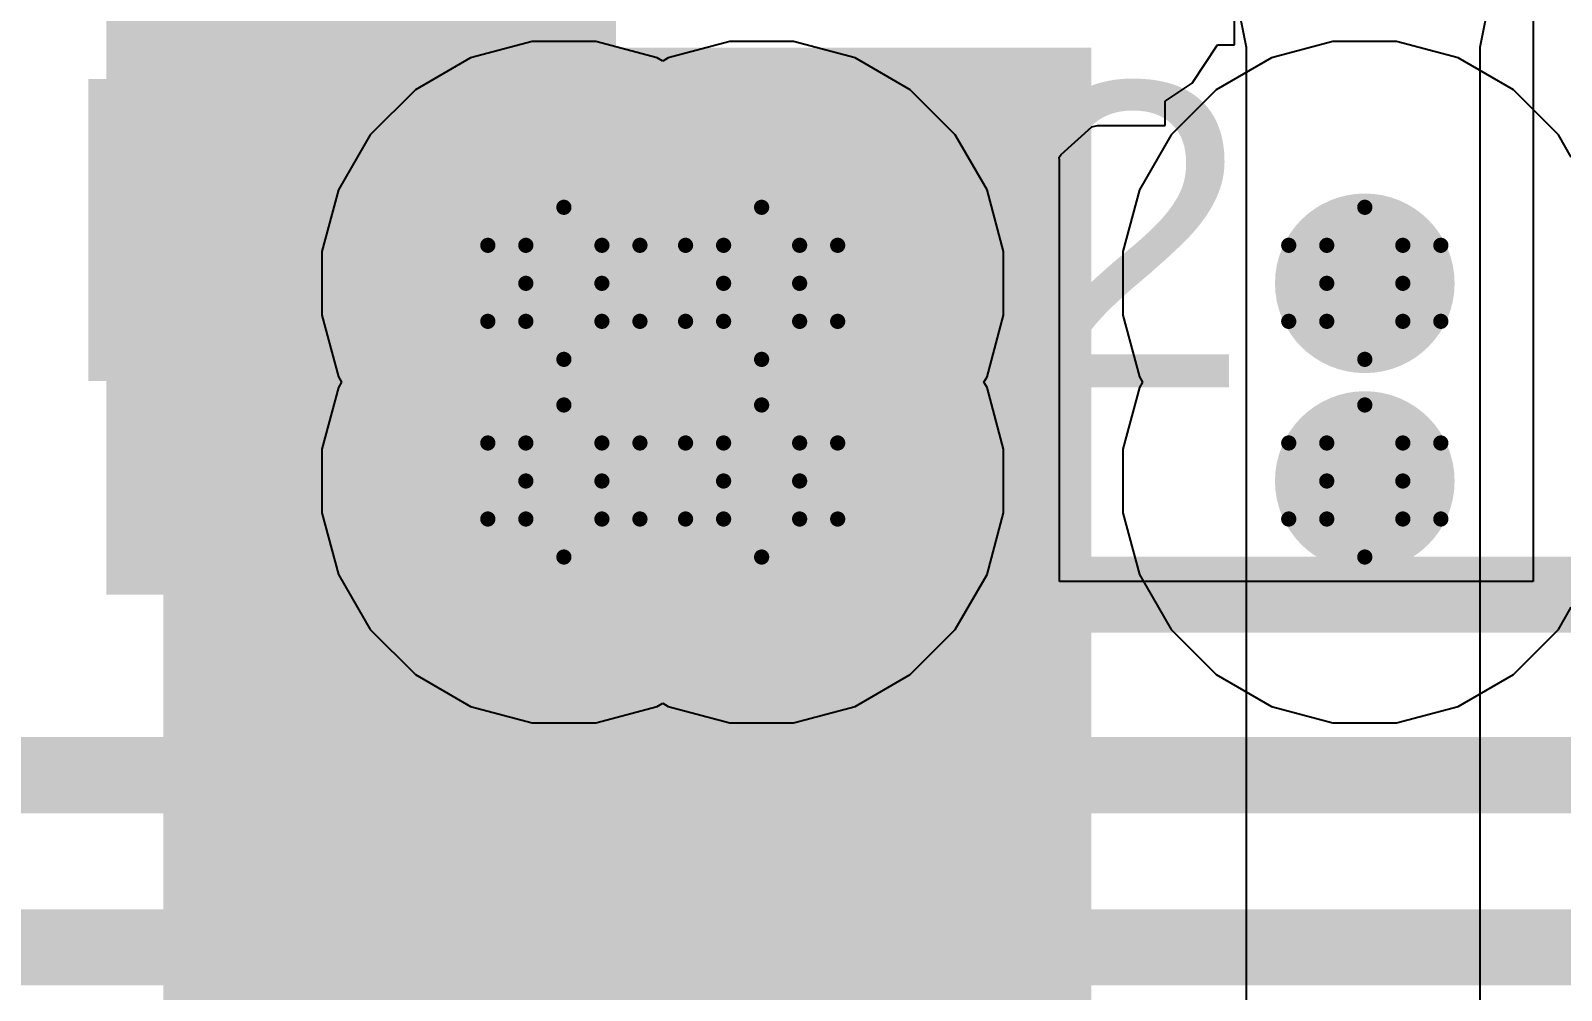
# Model space of a CAD drawing. Header units: inches. Extents: x -3 to 5437, y -3 to 5435.
# Drawn here: x 62.76 to 67.88, y 14.25 to 17.46 of the extents above; entities that cross this region are included whole.
import ezdxf

# ---------------------------------------------------------------- set-up
doc = ezdxf.new("R2010")
doc.units = ezdxf.units.IN
for name, color, linetype in [('Bottom Layer', 5, 'Continuous'), ('Bottom Solder', 6, 'Continuous'), ('Drill Drawing', 1, 'Continuous'), ('GND', 16, 'Continuous'), ('PWR', 76, 'Continuous'), ('Top Layer', 1, 'Continuous'), ('Top Overlay', 2, 'Continuous'), ('Top Paste', 8, 'Continuous'), ('Top Solder', 216, 'Continuous'), ('Via Holes', 16, 'Continuous')]:
    doc.layers.add(name, color=color, linetype=linetype)
doc.styles.add('Arial', font='', dxfattribs={"height": 0.2})
doc.styles.get('Arial').set_extended_font_data('Arial')

# ---------------------------------------------------------------- blocks, each defined once
blk = doc.blocks.new('SRP1245CC_3R3M_161')
at = {"layer": 'Top Overlay'}
for points in [[(-6.75, 3.41, 0.254, 0.254, 0), (-6.75, 6.504, 0.254, 0.254, 0)], [(-6.75, 6.504, 0.254, 0.254, 0), (6.75, 6.504, 0.254, 0.254, 0)]]:
    blk.add_lwpolyline(points, format="xyseb", dxfattribs=at)
blk.add_lwpolyline([(-6.8135, 6.504, 0.127, 0.127, 1), (-6.6865, 6.504, 0.127, 0.127, 1)], format="xyseb", close=True, dxfattribs=at)
blk.add_lwpolyline([(-6.8135, 6.504, 0.127, 0.127, 1), (-6.6865, 6.504, 0.127, 0.127, 1)], format="xyseb", close=True, dxfattribs=at)
blk = doc.blocks.new('C__0603_166')
at = {"layer": 'Top Layer'}
for points in [[(-0.381, 0.4445), (-0.381, -0.4445), (-1.143, -0.4445), (-1.143, 0.4445)], [(1.143, 0.4445), (1.143, -0.4445), (0.381, -0.4445), (0.381, 0.4445)]]:
    blk.add_hatch(color=1, dxfattribs=at).paths.add_polyline_path(points)
at = {"layer": 'Top Paste'}
for points in [[(-0.381, 0.4445), (-0.381, -0.4445), (-1.143, -0.4445), (-1.143, 0.4445)], [(1.143, 0.4445), (1.143, -0.4445), (0.381, -0.4445), (0.381, 0.4445)]]:
    blk.add_hatch(color=8, dxfattribs=at).paths.add_polyline_path(points)
at = {"layer": 'Top Solder'}
for points in [[(-0.321, 0.5045), (-0.321, -0.5045), (-1.203, -0.5045), (-1.203, 0.5045)], [(1.203, 0.5045), (1.203, -0.5045), (0.321, -0.5045), (0.321, 0.5045)]]:
    blk.add_hatch(color=216, dxfattribs=at).paths.add_polyline_path(points)
at = {"layer": 'Top Overlay'}
for points in [[(-1.2446, 0.5334, 0.127, 0.127, 0), (-0.4572, 0.5334, 0.127, 0.127, 0)], [(-1.2446, -0.5334, 0.127, 0.127, 0), (-1.2446, 0.5334, 0.127, 0.127, 0)], [(0.4572, 0.5334, 0.127, 0.127, 0), (1.2446, 0.5334, 0.127, 0.127, 0)], [(1.2446, -0.5334, 0.127, 0.127, 0), (1.2446, 0.5334, 0.127, 0.127, 0)], [(-1.2446, -0.5334, 0.127, 0.127, 0), (-0.4572, -0.5334, 0.127, 0.127, 0)], [(0.4572, -0.5334, 0.127, 0.127, 0), (1.2446, -0.5334, 0.127, 0.127, 0)]]:
    blk.add_lwpolyline(points, format="xyseb", dxfattribs=at)
for points in [[(-1.2764, 0.5334, 0.0635, 0.0635, 1), (-1.2128, 0.5334, 0.0635, 0.0635, 1)], [(-1.2764, 0.5334, 0.0635, 0.0635, 1), (-1.2128, 0.5334, 0.0635, 0.0635, 1)], [(-0.4889, 0.5334, 0.0635, 0.0635, 1), (-0.4254, 0.5334, 0.0635, 0.0635, 1)], [(0.4254, 0.5334, 0.0635, 0.0635, 1), (0.4889, 0.5334, 0.0635, 0.0635, 1)], [(1.2128, 0.5334, 0.0635, 0.0635, 1), (1.2764, 0.5334, 0.0635, 0.0635, 1)], [(1.2128, 0.5334, 0.0635, 0.0635, 1), (1.2764, 0.5334, 0.0635, 0.0635, 1)], [(-1.2764, -0.5334, 0.0635, 0.0635, 1), (-1.2128, -0.5334, 0.0635, 0.0635, 1)], [(-1.2764, -0.5334, 0.0635, 0.0635, 1), (-1.2128, -0.5334, 0.0635, 0.0635, 1)], [(-0.4889, -0.5334, 0.0635, 0.0635, 1), (-0.4254, -0.5334, 0.0635, 0.0635, 1)], [(0.4254, -0.5334, 0.0635, 0.0635, 1), (0.4889, -0.5334, 0.0635, 0.0635, 1)], [(1.2128, -0.5334, 0.0635, 0.0635, 1), (1.2764, -0.5334, 0.0635, 0.0635, 1)], [(1.2128, -0.5334, 0.0635, 0.0635, 1), (1.2764, -0.5334, 0.0635, 0.0635, 1)]]:
    blk.add_lwpolyline(points, format="xyseb", close=True, dxfattribs=at)

msp = doc.modelspace()

# ---------------------------------------------------------------- hatches: boundary and pattern name
at = {"layer": 'Bottom Layer'}
msp.add_hatch(color=5, dxfattribs=at).paths.add_polyline_path([(63.2072, 12.9032), (66.3072, 12.9032), (66.3072, 17.399), (63.2072, 17.399)])
h = msp.add_hatch(color=5, dxfattribs=at)
edge = h.paths.add_edge_path()
edge.add_arc((64.5454, 16.6116), 0.3, 0, 360)
h = msp.add_hatch(color=5, dxfattribs=at)
edge = h.paths.add_edge_path()
edge.add_arc((65.2058, 16.6116), 0.3, 0, 360)
h = msp.add_hatch(color=5, dxfattribs=at)
edge = h.paths.add_edge_path()
edge.add_arc((67.2203, 16.6116), 0.3, 0, 360)
h = msp.add_hatch(color=5, dxfattribs=at)
edge = h.paths.add_edge_path()
edge.add_arc((64.5454, 15.9512), 0.3, 0, 360)
h = msp.add_hatch(color=5, dxfattribs=at)
edge = h.paths.add_edge_path()
edge.add_arc((65.2058, 15.9512), 0.3, 0, 360)
h = msp.add_hatch(color=5, dxfattribs=at)
edge = h.paths.add_edge_path()
edge.add_arc((67.2203, 15.9512), 0.3, 0, 360)
at = {"layer": 'Bottom Solder'}
h = msp.add_hatch(color=6, dxfattribs=at)
edge = h.paths.add_edge_path()
edge.add_arc((64.5454, 16.6116), 0.15, 0, 360)
h = msp.add_hatch(color=6, dxfattribs=at)
edge = h.paths.add_edge_path()
edge.add_arc((65.2058, 16.6116), 0.15, 0, 360)
h = msp.add_hatch(color=6, dxfattribs=at)
edge = h.paths.add_edge_path()
edge.add_arc((67.2203, 16.6116), 0.15, 0, 360)
h = msp.add_hatch(color=6, dxfattribs=at)
edge = h.paths.add_edge_path()
edge.add_arc((64.5454, 15.9512), 0.15, 0, 360)
h = msp.add_hatch(color=6, dxfattribs=at)
edge = h.paths.add_edge_path()
edge.add_arc((65.2058, 15.9512), 0.15, 0, 360)
h = msp.add_hatch(color=6, dxfattribs=at)
edge = h.paths.add_edge_path()
edge.add_arc((67.2203, 15.9512), 0.15, 0, 360)
at = {"layer": 'GND'}
h = msp.add_hatch(color=16, dxfattribs=at)
edge = h.paths.add_edge_path()
edge.add_arc((64.5454, 16.6116), 0.3, 0, 360)
h = msp.add_hatch(color=16, dxfattribs=at)
edge = h.paths.add_edge_path()
edge.add_arc((65.2058, 16.6116), 0.3, 0, 360)
h = msp.add_hatch(color=16, dxfattribs=at)
edge = h.paths.add_edge_path()
edge.add_arc((67.2203, 16.6116), 0.3, 0, 360)
h = msp.add_hatch(color=16, dxfattribs=at)
edge = h.paths.add_edge_path()
edge.add_arc((64.5454, 15.9512), 0.3, 0, 360)
h = msp.add_hatch(color=16, dxfattribs=at)
edge = h.paths.add_edge_path()
edge.add_arc((65.2058, 15.9512), 0.3, 0, 360)
h = msp.add_hatch(color=16, dxfattribs=at)
edge = h.paths.add_edge_path()
edge.add_arc((67.2203, 15.9512), 0.3, 0, 360)
at = {"layer": 'PWR'}
h = msp.add_hatch(color=76, dxfattribs=at)
edge = h.paths.add_edge_path()
edge.add_arc((64.5454, 16.6116), 0.3, 0, 360)
h = msp.add_hatch(color=76, dxfattribs=at)
edge = h.paths.add_edge_path()
edge.add_arc((65.2058, 16.6116), 0.3, 0, 360)
h = msp.add_hatch(color=76, dxfattribs=at)
edge = h.paths.add_edge_path()
edge.add_arc((67.2203, 16.6116), 0.3, 0, 360)
h = msp.add_hatch(color=76, dxfattribs=at)
edge = h.paths.add_edge_path()
edge.add_arc((64.5454, 15.9512), 0.3, 0, 360)
h = msp.add_hatch(color=76, dxfattribs=at)
edge = h.paths.add_edge_path()
edge.add_arc((65.2058, 15.9512), 0.3, 0, 360)
h = msp.add_hatch(color=76, dxfattribs=at)
edge = h.paths.add_edge_path()
edge.add_arc((67.2203, 15.9512), 0.3, 0, 360)
at = {"layer": 'Top Layer'}
for points in [[(63.0174, 15.5718), (64.7192, 15.5718), (64.7192, 20.2661), (63.0174, 20.2661)], [(63.0174, 15.5718), (65.6833, 15.5718), (65.6833, 17.0227), (63.0174, 17.0227)]]:
    msp.add_hatch(color=1, dxfattribs=at).paths.add_polyline_path(points)
h = msp.add_hatch(color=1, dxfattribs=at)
edge = h.paths.add_edge_path()
edge.add_arc((64.5454, 16.6116), 0.3, 0, 360)
h = msp.add_hatch(color=1, dxfattribs=at)
edge = h.paths.add_edge_path()
edge.add_arc((65.2058, 16.6116), 0.3, 0, 360)
h = msp.add_hatch(color=1, dxfattribs=at)
edge = h.paths.add_edge_path()
edge.add_arc((67.2203, 16.6116), 0.3, 0, 360)
h = msp.add_hatch(color=1, dxfattribs=at)
edge = h.paths.add_edge_path()
edge.add_arc((64.5454, 15.9512), 0.3, 0, 360)
h = msp.add_hatch(color=1, dxfattribs=at)
edge = h.paths.add_edge_path()
edge.add_arc((65.2058, 15.9512), 0.3, 0, 360)
h = msp.add_hatch(color=1, dxfattribs=at)
edge = h.paths.add_edge_path()
edge.add_arc((67.2203, 15.9512), 0.3, 0, 360)
at = {"layer": 'Top Solder'}
h = msp.add_hatch(color=216, dxfattribs=at)
edge = h.paths.add_edge_path()
edge.add_arc((64.5454, 16.6116), 0.15, 0, 360)
h = msp.add_hatch(color=216, dxfattribs=at)
edge = h.paths.add_edge_path()
edge.add_arc((65.2058, 16.6116), 0.15, 0, 360)
h = msp.add_hatch(color=216, dxfattribs=at)
edge = h.paths.add_edge_path()
edge.add_arc((67.2203, 16.6116), 0.15, 0, 360)
h = msp.add_hatch(color=216, dxfattribs=at)
edge = h.paths.add_edge_path()
edge.add_arc((64.5454, 15.9512), 0.15, 0, 360)
h = msp.add_hatch(color=216, dxfattribs=at)
edge = h.paths.add_edge_path()
edge.add_arc((65.2058, 15.9512), 0.15, 0, 360)
h = msp.add_hatch(color=216, dxfattribs=at)
edge = h.paths.add_edge_path()
edge.add_arc((67.2203, 15.9512), 0.15, 0, 360)
at = {"layer": 'Via Holes'}
h = msp.add_hatch(color=7, dxfattribs=at)
edge = h.paths.add_edge_path()
edge.add_arc((64.5454, 16.6116), 0.15, 0, 360)
h = msp.add_hatch(color=7, dxfattribs=at)
edge = h.paths.add_edge_path()
edge.add_arc((65.2058, 16.6116), 0.15, 0, 360)
h = msp.add_hatch(color=7, dxfattribs=at)
edge = h.paths.add_edge_path()
edge.add_arc((67.2203, 16.6116), 0.15, 0, 360)
h = msp.add_hatch(color=7, dxfattribs=at)
edge = h.paths.add_edge_path()
edge.add_arc((64.5454, 15.9512), 0.15, 0, 360)
h = msp.add_hatch(color=7, dxfattribs=at)
edge = h.paths.add_edge_path()
edge.add_arc((65.2058, 15.9512), 0.15, 0, 360)
h = msp.add_hatch(color=7, dxfattribs=at)
edge = h.paths.add_edge_path()
edge.add_arc((67.2203, 15.9512), 0.15, 0, 360)

# ---------------------------------------------------------------- linework, layer by layer
at = {"layer": 'Bottom Layer'}
for p, q in [((66.8252, 17.399), (66.7857, 17.5972)), ((67.6443, 17.5972), (67.6048, 17.399)), ((66.8252, 12.9032), (66.8252, 17.399)), ((67.6048, 17.399), (67.6048, 14.9352)), ((67.6048, 14.9352), (67.6048, 12.9032))]:
    msp.add_line(p, q, dxfattribs=at)
at = {"layer": 'Drill Drawing'}
for points in [[(64.4184, 16.7386, 0.0508, 0.0508, 0), (64.5454, 16.8656, 0.0508, 0.0508, 0)], [(64.5454, 16.8656, 0.0508, 0.0508, 0), (64.6724, 16.7386, 0.0508, 0.0508, 0)], [(65.0788, 16.7386, 0.0508, 0.0508, 0), (65.2058, 16.8656, 0.0508, 0.0508, 0)], [(65.2058, 16.8656, 0.0508, 0.0508, 0), (65.3328, 16.7386, 0.0508, 0.0508, 0)], [(67.0933, 16.7386, 0.0508, 0.0508, 0), (67.2203, 16.8656, 0.0508, 0.0508, 0)], [(67.2203, 16.8656, 0.0508, 0.0508, 0), (67.3473, 16.7386, 0.0508, 0.0508, 0)], [(64.2914, 16.7386, 0.0508, 0.0508, 0), (64.4184, 16.6116, 0.0508, 0.0508, 0)], [(64.2914, 16.7386, 0.0508, 0.0508, 0), (64.4184, 16.7386, 0.0508, 0.0508, 0)], [(64.6724, 16.7386, 0.0508, 0.0508, 0), (64.7994, 16.7386, 0.0508, 0.0508, 0)], [(64.6724, 16.6116, 0.0508, 0.0508, 0), (64.7994, 16.7386, 0.0508, 0.0508, 0)], [(64.9518, 16.7386, 0.0508, 0.0508, 0), (65.0788, 16.6116, 0.0508, 0.0508, 0)], [(64.9518, 16.7386, 0.0508, 0.0508, 0), (65.0788, 16.7386, 0.0508, 0.0508, 0)], [(65.3328, 16.7386, 0.0508, 0.0508, 0), (65.4598, 16.7386, 0.0508, 0.0508, 0)], [(65.3328, 16.6116, 0.0508, 0.0508, 0), (65.4598, 16.7386, 0.0508, 0.0508, 0)], [(66.9663, 16.7386, 0.0508, 0.0508, 0), (67.0933, 16.6116, 0.0508, 0.0508, 0)], [(66.9663, 16.7386, 0.0508, 0.0508, 0), (67.0933, 16.7386, 0.0508, 0.0508, 0)], [(67.3473, 16.7386, 0.0508, 0.0508, 0), (67.4743, 16.7386, 0.0508, 0.0508, 0)], [(67.3473, 16.6116, 0.0508, 0.0508, 0), (67.4743, 16.7386, 0.0508, 0.0508, 0)], [(64.2914, 16.4846, 0.0508, 0.0508, 0), (64.4184, 16.6116, 0.0508, 0.0508, 0)], [(64.6724, 16.6116, 0.0508, 0.0508, 0), (64.7994, 16.4846, 0.0508, 0.0508, 0)], [(64.9518, 16.4846, 0.0508, 0.0508, 0), (65.0788, 16.6116, 0.0508, 0.0508, 0)], [(65.3328, 16.6116, 0.0508, 0.0508, 0), (65.4598, 16.4846, 0.0508, 0.0508, 0)], [(66.9663, 16.4846, 0.0508, 0.0508, 0), (67.0933, 16.6116, 0.0508, 0.0508, 0)], [(67.3473, 16.6116, 0.0508, 0.0508, 0), (67.4743, 16.4846, 0.0508, 0.0508, 0)], [(64.2914, 16.4846, 0.0508, 0.0508, 0), (64.4184, 16.4846, 0.0508, 0.0508, 0)], [(64.4184, 16.4846, 0.0508, 0.0508, 0), (64.5454, 16.3576, 0.0508, 0.0508, 0)], [(64.5454, 16.3576, 0.0508, 0.0508, 0), (64.6724, 16.4846, 0.0508, 0.0508, 0)], [(64.6724, 16.4846, 0.0508, 0.0508, 0), (64.7994, 16.4846, 0.0508, 0.0508, 0)], [(64.9518, 16.4846, 0.0508, 0.0508, 0), (65.0788, 16.4846, 0.0508, 0.0508, 0)], [(65.0788, 16.4846, 0.0508, 0.0508, 0), (65.2058, 16.3576, 0.0508, 0.0508, 0)], [(65.2058, 16.3576, 0.0508, 0.0508, 0), (65.3328, 16.4846, 0.0508, 0.0508, 0)], [(65.3328, 16.4846, 0.0508, 0.0508, 0), (65.4598, 16.4846, 0.0508, 0.0508, 0)], [(66.9663, 16.4846, 0.0508, 0.0508, 0), (67.0933, 16.4846, 0.0508, 0.0508, 0)], [(67.0933, 16.4846, 0.0508, 0.0508, 0), (67.2203, 16.3576, 0.0508, 0.0508, 0)], [(67.2203, 16.3576, 0.0508, 0.0508, 0), (67.3473, 16.4846, 0.0508, 0.0508, 0)], [(67.3473, 16.4846, 0.0508, 0.0508, 0), (67.4743, 16.4846, 0.0508, 0.0508, 0)], [(64.4184, 16.0782, 0.0508, 0.0508, 0), (64.5454, 16.2052, 0.0508, 0.0508, 0)], [(64.5454, 16.2052, 0.0508, 0.0508, 0), (64.6724, 16.0782, 0.0508, 0.0508, 0)], [(65.0788, 16.0782, 0.0508, 0.0508, 0), (65.2058, 16.2052, 0.0508, 0.0508, 0)], [(65.2058, 16.2052, 0.0508, 0.0508, 0), (65.3328, 16.0782, 0.0508, 0.0508, 0)], [(67.0933, 16.0782, 0.0508, 0.0508, 0), (67.2203, 16.2052, 0.0508, 0.0508, 0)], [(67.2203, 16.2052, 0.0508, 0.0508, 0), (67.3473, 16.0782, 0.0508, 0.0508, 0)], [(64.2914, 16.0782, 0.0508, 0.0508, 0), (64.4184, 15.9512, 0.0508, 0.0508, 0)], [(64.2914, 16.0782, 0.0508, 0.0508, 0), (64.4184, 16.0782, 0.0508, 0.0508, 0)], [(64.6724, 16.0782, 0.0508, 0.0508, 0), (64.7994, 16.0782, 0.0508, 0.0508, 0)], [(64.6724, 15.9512, 0.0508, 0.0508, 0), (64.7994, 16.0782, 0.0508, 0.0508, 0)], [(64.9518, 16.0782, 0.0508, 0.0508, 0), (65.0788, 15.9512, 0.0508, 0.0508, 0)], [(64.9518, 16.0782, 0.0508, 0.0508, 0), (65.0788, 16.0782, 0.0508, 0.0508, 0)], [(65.3328, 16.0782, 0.0508, 0.0508, 0), (65.4598, 16.0782, 0.0508, 0.0508, 0)], [(65.3328, 15.9512, 0.0508, 0.0508, 0), (65.4598, 16.0782, 0.0508, 0.0508, 0)], [(66.9663, 16.0782, 0.0508, 0.0508, 0), (67.0933, 15.9512, 0.0508, 0.0508, 0)], [(66.9663, 16.0782, 0.0508, 0.0508, 0), (67.0933, 16.0782, 0.0508, 0.0508, 0)], [(67.3473, 16.0782, 0.0508, 0.0508, 0), (67.4743, 16.0782, 0.0508, 0.0508, 0)], [(67.3473, 15.9512, 0.0508, 0.0508, 0), (67.4743, 16.0782, 0.0508, 0.0508, 0)], [(64.2914, 15.8242, 0.0508, 0.0508, 0), (64.4184, 15.9512, 0.0508, 0.0508, 0)], [(64.6724, 15.9512, 0.0508, 0.0508, 0), (64.7994, 15.8242, 0.0508, 0.0508, 0)], [(64.9518, 15.8242, 0.0508, 0.0508, 0), (65.0788, 15.9512, 0.0508, 0.0508, 0)], [(65.3328, 15.9512, 0.0508, 0.0508, 0), (65.4598, 15.8242, 0.0508, 0.0508, 0)], [(66.9663, 15.8242, 0.0508, 0.0508, 0), (67.0933, 15.9512, 0.0508, 0.0508, 0)], [(67.3473, 15.9512, 0.0508, 0.0508, 0), (67.4743, 15.8242, 0.0508, 0.0508, 0)], [(64.2914, 15.8242, 0.0508, 0.0508, 0), (64.4184, 15.8242, 0.0508, 0.0508, 0)], [(64.4184, 15.8242, 0.0508, 0.0508, 0), (64.5454, 15.6972, 0.0508, 0.0508, 0)], [(64.5454, 15.6972, 0.0508, 0.0508, 0), (64.6724, 15.8242, 0.0508, 0.0508, 0)], [(64.6724, 15.8242, 0.0508, 0.0508, 0), (64.7994, 15.8242, 0.0508, 0.0508, 0)], [(64.9518, 15.8242, 0.0508, 0.0508, 0), (65.0788, 15.8242, 0.0508, 0.0508, 0)], [(65.0788, 15.8242, 0.0508, 0.0508, 0), (65.2058, 15.6972, 0.0508, 0.0508, 0)], [(65.2058, 15.6972, 0.0508, 0.0508, 0), (65.3328, 15.8242, 0.0508, 0.0508, 0)], [(65.3328, 15.8242, 0.0508, 0.0508, 0), (65.4598, 15.8242, 0.0508, 0.0508, 0)], [(66.9663, 15.8242, 0.0508, 0.0508, 0), (67.0933, 15.8242, 0.0508, 0.0508, 0)], [(67.0933, 15.8242, 0.0508, 0.0508, 0), (67.2203, 15.6972, 0.0508, 0.0508, 0)], [(67.2203, 15.6972, 0.0508, 0.0508, 0), (67.3473, 15.8242, 0.0508, 0.0508, 0)], [(67.3473, 15.8242, 0.0508, 0.0508, 0), (67.4743, 15.8242, 0.0508, 0.0508, 0)]]:
    msp.add_lwpolyline(points, format="xyseb", dxfattribs=at)
for points in [[(64.5327, 16.8656, 0.0254, 0.0254, 1), (64.5581, 16.8656, 0.0254, 0.0254, 1)], [(64.5327, 16.8656, 0.0254, 0.0254, 1), (64.5581, 16.8656, 0.0254, 0.0254, 1)], [(65.1931, 16.8656, 0.0254, 0.0254, 1), (65.2185, 16.8656, 0.0254, 0.0254, 1)], [(65.1931, 16.8656, 0.0254, 0.0254, 1), (65.2185, 16.8656, 0.0254, 0.0254, 1)], [(67.2076, 16.8656, 0.0254, 0.0254, 1), (67.233, 16.8656, 0.0254, 0.0254, 1)], [(67.2076, 16.8656, 0.0254, 0.0254, 1), (67.233, 16.8656, 0.0254, 0.0254, 1)], [(64.2787, 16.7386, 0.0254, 0.0254, 1), (64.3041, 16.7386, 0.0254, 0.0254, 1)], [(64.2787, 16.7386, 0.0254, 0.0254, 1), (64.3041, 16.7386, 0.0254, 0.0254, 1)], [(64.4057, 16.7386, 0.0254, 0.0254, 1), (64.4311, 16.7386, 0.0254, 0.0254, 1)], [(64.4057, 16.7386, 0.0254, 0.0254, 1), (64.4311, 16.7386, 0.0254, 0.0254, 1)], [(64.6597, 16.7386, 0.0254, 0.0254, 1), (64.6851, 16.7386, 0.0254, 0.0254, 1)], [(64.6597, 16.7386, 0.0254, 0.0254, 1), (64.6851, 16.7386, 0.0254, 0.0254, 1)], [(64.7867, 16.7386, 0.0254, 0.0254, 1), (64.8121, 16.7386, 0.0254, 0.0254, 1)], [(64.7867, 16.7386, 0.0254, 0.0254, 1), (64.8121, 16.7386, 0.0254, 0.0254, 1)], [(64.9391, 16.7386, 0.0254, 0.0254, 1), (64.9645, 16.7386, 0.0254, 0.0254, 1)], [(64.9391, 16.7386, 0.0254, 0.0254, 1), (64.9645, 16.7386, 0.0254, 0.0254, 1)], [(65.0661, 16.7386, 0.0254, 0.0254, 1), (65.0915, 16.7386, 0.0254, 0.0254, 1)], [(65.0661, 16.7386, 0.0254, 0.0254, 1), (65.0915, 16.7386, 0.0254, 0.0254, 1)], [(65.3201, 16.7386, 0.0254, 0.0254, 1), (65.3455, 16.7386, 0.0254, 0.0254, 1)], [(65.3201, 16.7386, 0.0254, 0.0254, 1), (65.3455, 16.7386, 0.0254, 0.0254, 1)], [(65.4471, 16.7386, 0.0254, 0.0254, 1), (65.4725, 16.7386, 0.0254, 0.0254, 1)], [(65.4471, 16.7386, 0.0254, 0.0254, 1), (65.4725, 16.7386, 0.0254, 0.0254, 1)], [(66.9536, 16.7386, 0.0254, 0.0254, 1), (66.979, 16.7386, 0.0254, 0.0254, 1)], [(66.9536, 16.7386, 0.0254, 0.0254, 1), (66.979, 16.7386, 0.0254, 0.0254, 1)], [(67.0806, 16.7386, 0.0254, 0.0254, 1), (67.106, 16.7386, 0.0254, 0.0254, 1)], [(67.0806, 16.7386, 0.0254, 0.0254, 1), (67.106, 16.7386, 0.0254, 0.0254, 1)], [(67.3346, 16.7386, 0.0254, 0.0254, 1), (67.36, 16.7386, 0.0254, 0.0254, 1)], [(67.3346, 16.7386, 0.0254, 0.0254, 1), (67.36, 16.7386, 0.0254, 0.0254, 1)], [(67.4616, 16.7386, 0.0254, 0.0254, 1), (67.487, 16.7386, 0.0254, 0.0254, 1)], [(67.4616, 16.7386, 0.0254, 0.0254, 1), (67.487, 16.7386, 0.0254, 0.0254, 1)], [(64.4057, 16.6116, 0.0254, 0.0254, 1), (64.4311, 16.6116, 0.0254, 0.0254, 1)], [(64.4057, 16.6116, 0.0254, 0.0254, 1), (64.4311, 16.6116, 0.0254, 0.0254, 1)], [(64.6597, 16.6116, 0.0254, 0.0254, 1), (64.6851, 16.6116, 0.0254, 0.0254, 1)], [(64.6597, 16.6116, 0.0254, 0.0254, 1), (64.6851, 16.6116, 0.0254, 0.0254, 1)], [(65.0661, 16.6116, 0.0254, 0.0254, 1), (65.0915, 16.6116, 0.0254, 0.0254, 1)], [(65.0661, 16.6116, 0.0254, 0.0254, 1), (65.0915, 16.6116, 0.0254, 0.0254, 1)], [(65.3201, 16.6116, 0.0254, 0.0254, 1), (65.3455, 16.6116, 0.0254, 0.0254, 1)], [(65.3201, 16.6116, 0.0254, 0.0254, 1), (65.3455, 16.6116, 0.0254, 0.0254, 1)], [(67.0806, 16.6116, 0.0254, 0.0254, 1), (67.106, 16.6116, 0.0254, 0.0254, 1)], [(67.0806, 16.6116, 0.0254, 0.0254, 1), (67.106, 16.6116, 0.0254, 0.0254, 1)], [(67.3346, 16.6116, 0.0254, 0.0254, 1), (67.36, 16.6116, 0.0254, 0.0254, 1)], [(67.3346, 16.6116, 0.0254, 0.0254, 1), (67.36, 16.6116, 0.0254, 0.0254, 1)], [(64.2787, 16.4846, 0.0254, 0.0254, 1), (64.3041, 16.4846, 0.0254, 0.0254, 1)], [(64.2787, 16.4846, 0.0254, 0.0254, 1), (64.3041, 16.4846, 0.0254, 0.0254, 1)], [(64.4057, 16.4846, 0.0254, 0.0254, 1), (64.4311, 16.4846, 0.0254, 0.0254, 1)], [(64.4057, 16.4846, 0.0254, 0.0254, 1), (64.4311, 16.4846, 0.0254, 0.0254, 1)], [(64.6597, 16.4846, 0.0254, 0.0254, 1), (64.6851, 16.4846, 0.0254, 0.0254, 1)], [(64.6597, 16.4846, 0.0254, 0.0254, 1), (64.6851, 16.4846, 0.0254, 0.0254, 1)], [(64.7867, 16.4846, 0.0254, 0.0254, 1), (64.8121, 16.4846, 0.0254, 0.0254, 1)], [(64.7867, 16.4846, 0.0254, 0.0254, 1), (64.8121, 16.4846, 0.0254, 0.0254, 1)], [(64.9391, 16.4846, 0.0254, 0.0254, 1), (64.9645, 16.4846, 0.0254, 0.0254, 1)], [(64.9391, 16.4846, 0.0254, 0.0254, 1), (64.9645, 16.4846, 0.0254, 0.0254, 1)], [(65.0661, 16.4846, 0.0254, 0.0254, 1), (65.0915, 16.4846, 0.0254, 0.0254, 1)], [(65.0661, 16.4846, 0.0254, 0.0254, 1), (65.0915, 16.4846, 0.0254, 0.0254, 1)], [(65.3201, 16.4846, 0.0254, 0.0254, 1), (65.3455, 16.4846, 0.0254, 0.0254, 1)], [(65.3201, 16.4846, 0.0254, 0.0254, 1), (65.3455, 16.4846, 0.0254, 0.0254, 1)], [(65.4471, 16.4846, 0.0254, 0.0254, 1), (65.4725, 16.4846, 0.0254, 0.0254, 1)], [(65.4471, 16.4846, 0.0254, 0.0254, 1), (65.4725, 16.4846, 0.0254, 0.0254, 1)], [(66.9536, 16.4846, 0.0254, 0.0254, 1), (66.979, 16.4846, 0.0254, 0.0254, 1)], [(66.9536, 16.4846, 0.0254, 0.0254, 1), (66.979, 16.4846, 0.0254, 0.0254, 1)], [(67.0806, 16.4846, 0.0254, 0.0254, 1), (67.106, 16.4846, 0.0254, 0.0254, 1)], [(67.0806, 16.4846, 0.0254, 0.0254, 1), (67.106, 16.4846, 0.0254, 0.0254, 1)], [(67.3346, 16.4846, 0.0254, 0.0254, 1), (67.36, 16.4846, 0.0254, 0.0254, 1)], [(67.3346, 16.4846, 0.0254, 0.0254, 1), (67.36, 16.4846, 0.0254, 0.0254, 1)], [(67.4616, 16.4846, 0.0254, 0.0254, 1), (67.487, 16.4846, 0.0254, 0.0254, 1)], [(67.4616, 16.4846, 0.0254, 0.0254, 1), (67.487, 16.4846, 0.0254, 0.0254, 1)], [(64.5327, 16.3576, 0.0254, 0.0254, 1), (64.5581, 16.3576, 0.0254, 0.0254, 1)], [(64.5327, 16.3576, 0.0254, 0.0254, 1), (64.5581, 16.3576, 0.0254, 0.0254, 1)], [(65.1931, 16.3576, 0.0254, 0.0254, 1), (65.2185, 16.3576, 0.0254, 0.0254, 1)], [(65.1931, 16.3576, 0.0254, 0.0254, 1), (65.2185, 16.3576, 0.0254, 0.0254, 1)], [(67.2076, 16.3576, 0.0254, 0.0254, 1), (67.233, 16.3576, 0.0254, 0.0254, 1)], [(67.2076, 16.3576, 0.0254, 0.0254, 1), (67.233, 16.3576, 0.0254, 0.0254, 1)], [(64.5327, 16.2052, 0.0254, 0.0254, 1), (64.5581, 16.2052, 0.0254, 0.0254, 1)], [(64.5327, 16.2052, 0.0254, 0.0254, 1), (64.5581, 16.2052, 0.0254, 0.0254, 1)], [(65.1931, 16.2052, 0.0254, 0.0254, 1), (65.2185, 16.2052, 0.0254, 0.0254, 1)], [(65.1931, 16.2052, 0.0254, 0.0254, 1), (65.2185, 16.2052, 0.0254, 0.0254, 1)], [(67.2076, 16.2052, 0.0254, 0.0254, 1), (67.233, 16.2052, 0.0254, 0.0254, 1)], [(67.2076, 16.2052, 0.0254, 0.0254, 1), (67.233, 16.2052, 0.0254, 0.0254, 1)], [(64.2787, 16.0782, 0.0254, 0.0254, 1), (64.3041, 16.0782, 0.0254, 0.0254, 1)], [(64.2787, 16.0782, 0.0254, 0.0254, 1), (64.3041, 16.0782, 0.0254, 0.0254, 1)], [(64.4057, 16.0782, 0.0254, 0.0254, 1), (64.4311, 16.0782, 0.0254, 0.0254, 1)], [(64.4057, 16.0782, 0.0254, 0.0254, 1), (64.4311, 16.0782, 0.0254, 0.0254, 1)], [(64.6597, 16.0782, 0.0254, 0.0254, 1), (64.6851, 16.0782, 0.0254, 0.0254, 1)], [(64.6597, 16.0782, 0.0254, 0.0254, 1), (64.6851, 16.0782, 0.0254, 0.0254, 1)], [(64.7867, 16.0782, 0.0254, 0.0254, 1), (64.8121, 16.0782, 0.0254, 0.0254, 1)], [(64.7867, 16.0782, 0.0254, 0.0254, 1), (64.8121, 16.0782, 0.0254, 0.0254, 1)], [(64.9391, 16.0782, 0.0254, 0.0254, 1), (64.9645, 16.0782, 0.0254, 0.0254, 1)], [(64.9391, 16.0782, 0.0254, 0.0254, 1), (64.9645, 16.0782, 0.0254, 0.0254, 1)], [(65.0661, 16.0782, 0.0254, 0.0254, 1), (65.0915, 16.0782, 0.0254, 0.0254, 1)], [(65.0661, 16.0782, 0.0254, 0.0254, 1), (65.0915, 16.0782, 0.0254, 0.0254, 1)], [(65.3201, 16.0782, 0.0254, 0.0254, 1), (65.3455, 16.0782, 0.0254, 0.0254, 1)], [(65.3201, 16.0782, 0.0254, 0.0254, 1), (65.3455, 16.0782, 0.0254, 0.0254, 1)], [(65.4471, 16.0782, 0.0254, 0.0254, 1), (65.4725, 16.0782, 0.0254, 0.0254, 1)], [(65.4471, 16.0782, 0.0254, 0.0254, 1), (65.4725, 16.0782, 0.0254, 0.0254, 1)], [(66.9536, 16.0782, 0.0254, 0.0254, 1), (66.979, 16.0782, 0.0254, 0.0254, 1)], [(66.9536, 16.0782, 0.0254, 0.0254, 1), (66.979, 16.0782, 0.0254, 0.0254, 1)], [(67.0806, 16.0782, 0.0254, 0.0254, 1), (67.106, 16.0782, 0.0254, 0.0254, 1)], [(67.0806, 16.0782, 0.0254, 0.0254, 1), (67.106, 16.0782, 0.0254, 0.0254, 1)], [(67.3346, 16.0782, 0.0254, 0.0254, 1), (67.36, 16.0782, 0.0254, 0.0254, 1)], [(67.3346, 16.0782, 0.0254, 0.0254, 1), (67.36, 16.0782, 0.0254, 0.0254, 1)], [(67.4616, 16.0782, 0.0254, 0.0254, 1), (67.487, 16.0782, 0.0254, 0.0254, 1)], [(67.4616, 16.0782, 0.0254, 0.0254, 1), (67.487, 16.0782, 0.0254, 0.0254, 1)], [(64.4057, 15.9512, 0.0254, 0.0254, 1), (64.4311, 15.9512, 0.0254, 0.0254, 1)], [(64.4057, 15.9512, 0.0254, 0.0254, 1), (64.4311, 15.9512, 0.0254, 0.0254, 1)], [(64.6597, 15.9512, 0.0254, 0.0254, 1), (64.6851, 15.9512, 0.0254, 0.0254, 1)], [(64.6597, 15.9512, 0.0254, 0.0254, 1), (64.6851, 15.9512, 0.0254, 0.0254, 1)], [(65.0661, 15.9512, 0.0254, 0.0254, 1), (65.0915, 15.9512, 0.0254, 0.0254, 1)], [(65.0661, 15.9512, 0.0254, 0.0254, 1), (65.0915, 15.9512, 0.0254, 0.0254, 1)], [(65.3201, 15.9512, 0.0254, 0.0254, 1), (65.3455, 15.9512, 0.0254, 0.0254, 1)], [(65.3201, 15.9512, 0.0254, 0.0254, 1), (65.3455, 15.9512, 0.0254, 0.0254, 1)], [(67.0806, 15.9512, 0.0254, 0.0254, 1), (67.106, 15.9512, 0.0254, 0.0254, 1)], [(67.0806, 15.9512, 0.0254, 0.0254, 1), (67.106, 15.9512, 0.0254, 0.0254, 1)], [(67.3346, 15.9512, 0.0254, 0.0254, 1), (67.36, 15.9512, 0.0254, 0.0254, 1)], [(67.3346, 15.9512, 0.0254, 0.0254, 1), (67.36, 15.9512, 0.0254, 0.0254, 1)], [(64.2787, 15.8242, 0.0254, 0.0254, 1), (64.3041, 15.8242, 0.0254, 0.0254, 1)], [(64.2787, 15.8242, 0.0254, 0.0254, 1), (64.3041, 15.8242, 0.0254, 0.0254, 1)], [(64.4057, 15.8242, 0.0254, 0.0254, 1), (64.4311, 15.8242, 0.0254, 0.0254, 1)], [(64.4057, 15.8242, 0.0254, 0.0254, 1), (64.4311, 15.8242, 0.0254, 0.0254, 1)], [(64.6597, 15.8242, 0.0254, 0.0254, 1), (64.6851, 15.8242, 0.0254, 0.0254, 1)], [(64.6597, 15.8242, 0.0254, 0.0254, 1), (64.6851, 15.8242, 0.0254, 0.0254, 1)], [(64.7867, 15.8242, 0.0254, 0.0254, 1), (64.8121, 15.8242, 0.0254, 0.0254, 1)], [(64.7867, 15.8242, 0.0254, 0.0254, 1), (64.8121, 15.8242, 0.0254, 0.0254, 1)], [(64.9391, 15.8242, 0.0254, 0.0254, 1), (64.9645, 15.8242, 0.0254, 0.0254, 1)], [(64.9391, 15.8242, 0.0254, 0.0254, 1), (64.9645, 15.8242, 0.0254, 0.0254, 1)], [(65.0661, 15.8242, 0.0254, 0.0254, 1), (65.0915, 15.8242, 0.0254, 0.0254, 1)], [(65.0661, 15.8242, 0.0254, 0.0254, 1), (65.0915, 15.8242, 0.0254, 0.0254, 1)], [(65.3201, 15.8242, 0.0254, 0.0254, 1), (65.3455, 15.8242, 0.0254, 0.0254, 1)], [(65.3201, 15.8242, 0.0254, 0.0254, 1), (65.3455, 15.8242, 0.0254, 0.0254, 1)], [(65.4471, 15.8242, 0.0254, 0.0254, 1), (65.4725, 15.8242, 0.0254, 0.0254, 1)], [(65.4471, 15.8242, 0.0254, 0.0254, 1), (65.4725, 15.8242, 0.0254, 0.0254, 1)], [(66.9536, 15.8242, 0.0254, 0.0254, 1), (66.979, 15.8242, 0.0254, 0.0254, 1)], [(66.9536, 15.8242, 0.0254, 0.0254, 1), (66.979, 15.8242, 0.0254, 0.0254, 1)], [(67.0806, 15.8242, 0.0254, 0.0254, 1), (67.106, 15.8242, 0.0254, 0.0254, 1)], [(67.0806, 15.8242, 0.0254, 0.0254, 1), (67.106, 15.8242, 0.0254, 0.0254, 1)], [(67.3346, 15.8242, 0.0254, 0.0254, 1), (67.36, 15.8242, 0.0254, 0.0254, 1)], [(67.3346, 15.8242, 0.0254, 0.0254, 1), (67.36, 15.8242, 0.0254, 0.0254, 1)], [(67.4616, 15.8242, 0.0254, 0.0254, 1), (67.487, 15.8242, 0.0254, 0.0254, 1)], [(67.4616, 15.8242, 0.0254, 0.0254, 1), (67.487, 15.8242, 0.0254, 0.0254, 1)], [(64.5327, 15.6972, 0.0254, 0.0254, 1), (64.5581, 15.6972, 0.0254, 0.0254, 1)], [(64.5327, 15.6972, 0.0254, 0.0254, 1), (64.5581, 15.6972, 0.0254, 0.0254, 1)], [(65.1931, 15.6972, 0.0254, 0.0254, 1), (65.2185, 15.6972, 0.0254, 0.0254, 1)], [(65.1931, 15.6972, 0.0254, 0.0254, 1), (65.2185, 15.6972, 0.0254, 0.0254, 1)], [(67.2076, 15.6972, 0.0254, 0.0254, 1), (67.233, 15.6972, 0.0254, 0.0254, 1)], [(67.2076, 15.6972, 0.0254, 0.0254, 1), (67.233, 15.6972, 0.0254, 0.0254, 1)]]:
    msp.add_lwpolyline(points, format="xyseb", close=True, dxfattribs=at)
at = {"layer": 'GND'}
for p, q in [((64.439, 17.4196), (64.2335, 17.3645)), ((64.6518, 17.4196), (64.439, 17.4196)), ((64.8573, 17.3645), (64.6518, 17.4196)), ((65.0994, 17.4196), (64.8939, 17.3645)), ((65.3122, 17.4196), (65.0994, 17.4196)), ((65.5177, 17.3645), (65.3122, 17.4196)), ((64.2335, 17.3645), (64.0493, 17.2582)), ((64.8756, 17.354), (64.8573, 17.3645)), ((64.8939, 17.3645), (64.8756, 17.354)), ((65.7019, 17.2582), (65.5177, 17.3645)), ((64.0493, 17.2582), (63.8988, 17.1077)), ((65.8523, 17.1077), (65.7019, 17.2582)), ((63.8988, 17.1077), (63.7924, 16.9235)), ((65.9587, 16.9235), (65.8523, 17.1077)), ((63.7924, 16.9235), (63.7374, 16.718)), ((66.0138, 16.718), (65.9587, 16.9235)), ((63.7374, 16.718), (63.7374, 16.5052)), ((66.0138, 16.5052), (66.0138, 16.718)), ((63.7374, 16.5052), (63.7924, 16.2997)), ((65.9587, 16.2997), (66.0138, 16.5052)), ((63.7924, 16.2631), (63.7374, 16.0576)), ((63.7924, 16.2997), (63.803, 16.2814)), ((63.803, 16.2814), (63.7924, 16.2631)), ((65.9481, 16.2814), (65.9587, 16.2997)), ((65.9587, 16.2631), (65.9481, 16.2814)), ((66.0138, 16.0576), (65.9587, 16.2631)), ((63.7374, 16.0576), (63.7374, 15.8448)), ((66.0138, 15.8448), (66.0138, 16.0576)), ((63.7374, 15.8448), (63.7924, 15.6393)), ((65.9587, 15.6393), (66.0138, 15.8448)), ((63.7924, 15.6393), (63.8988, 15.4551)), ((65.8523, 15.4551), (65.9587, 15.6393)), ((63.8988, 15.4551), (64.0493, 15.3046)), ((65.7019, 15.3046), (65.8523, 15.4551)), ((64.0493, 15.3046), (64.2335, 15.1983)), ((65.5177, 15.1983), (65.7019, 15.3046)), ((64.2335, 15.1983), (64.439, 15.1432)), ((64.6518, 15.1432), (64.8573, 15.1983)), ((64.8573, 15.1983), (64.8756, 15.2088)), ((64.8756, 15.2088), (64.8939, 15.1983)), ((64.8939, 15.1983), (65.0994, 15.1432)), ((65.3122, 15.1432), (65.5177, 15.1983)), ((64.439, 15.1432), (64.6518, 15.1432)), ((65.0994, 15.1432), (65.3122, 15.1432))]:
    msp.add_line(p, q, dxfattribs=at)
at = {"layer": 'PWR'}
for p, q in [((64.439, 17.4196), (64.2335, 17.3645)), ((64.6518, 17.4196), (64.439, 17.4196)), ((64.8573, 17.3645), (64.6518, 17.4196)), ((65.0994, 17.4196), (64.8939, 17.3645)), ((65.3122, 17.4196), (65.0994, 17.4196)), ((65.5177, 17.3645), (65.3122, 17.4196)), ((67.114, 17.4196), (66.9085, 17.3645)), ((67.3267, 17.4196), (67.114, 17.4196)), ((67.5322, 17.3645), (67.3267, 17.4196)), ((64.2335, 17.3645), (64.0493, 17.2582)), ((64.8756, 17.354), (64.8573, 17.3645)), ((64.8939, 17.3645), (64.8756, 17.354)), ((65.7019, 17.2582), (65.5177, 17.3645)), ((66.9085, 17.3645), (66.7242, 17.2582)), ((67.7165, 17.2582), (67.5322, 17.3645)), ((64.0493, 17.2582), (63.8988, 17.1077)), ((65.8523, 17.1077), (65.7019, 17.2582)), ((66.7242, 17.2582), (66.5738, 17.1077)), ((67.8669, 17.1077), (67.7165, 17.2582)), ((63.8988, 17.1077), (63.7924, 16.9235)), ((65.9587, 16.9235), (65.8523, 17.1077)), ((66.5738, 17.1077), (66.4674, 16.9235)), ((67.9098, 17.0333), (67.8669, 17.1077)), ((63.7924, 16.9235), (63.7374, 16.718)), ((66.0138, 16.718), (65.9587, 16.9235)), ((66.4674, 16.9235), (66.4123, 16.718)), ((63.7374, 16.718), (63.7374, 16.5052)), ((66.0138, 16.5052), (66.0138, 16.718)), ((66.4123, 16.718), (66.4123, 16.5052)), ((63.7374, 16.5052), (63.7924, 16.2997)), ((65.9587, 16.2997), (66.0138, 16.5052)), ((66.4123, 16.5052), (66.4674, 16.2997)), ((63.7924, 16.2631), (63.7374, 16.0576)), ((63.7924, 16.2997), (63.803, 16.2814)), ((63.803, 16.2814), (63.7924, 16.2631)), ((65.9481, 16.2814), (65.9587, 16.2997)), ((65.9587, 16.2631), (65.9481, 16.2814)), ((66.0138, 16.0576), (65.9587, 16.2631)), ((66.4674, 16.2631), (66.4123, 16.0576)), ((66.4674, 16.2997), (66.478, 16.2814)), ((66.478, 16.2814), (66.4674, 16.2631)), ((63.7374, 16.0576), (63.7374, 15.8448)), ((66.0138, 15.8448), (66.0138, 16.0576)), ((66.4123, 16.0576), (66.4123, 15.8448)), ((63.7374, 15.8448), (63.7924, 15.6393)), ((65.9587, 15.6393), (66.0138, 15.8448)), ((66.4123, 15.8448), (66.4674, 15.6393)), ((63.7924, 15.6393), (63.8988, 15.4551)), ((65.8523, 15.4551), (65.9587, 15.6393)), ((66.4674, 15.6393), (66.5738, 15.4551)), ((67.8669, 15.4551), (67.9098, 15.5295)), ((63.8988, 15.4551), (64.0493, 15.3046)), ((65.7019, 15.3046), (65.8523, 15.4551)), ((66.5738, 15.4551), (66.7242, 15.3046)), ((67.7165, 15.3046), (67.8669, 15.4551)), ((64.0493, 15.3046), (64.2335, 15.1983)), ((65.5177, 15.1983), (65.7019, 15.3046)), ((66.7242, 15.3046), (66.9085, 15.1983)), ((67.5322, 15.1983), (67.7165, 15.3046)), ((64.2335, 15.1983), (64.439, 15.1432)), ((64.6518, 15.1432), (64.8573, 15.1983)), ((64.8573, 15.1983), (64.8756, 15.2088)), ((64.8756, 15.2088), (64.8939, 15.1983)), ((64.8939, 15.1983), (65.0994, 15.1432)), ((65.3122, 15.1432), (65.5177, 15.1983)), ((66.9085, 15.1983), (67.114, 15.1432)), ((67.3267, 15.1432), (67.5322, 15.1983)), ((64.439, 15.1432), (64.6518, 15.1432)), ((65.0994, 15.1432), (65.3122, 15.1432)), ((67.114, 15.1432), (67.3267, 15.1432))]:
    msp.add_line(p, q, dxfattribs=at)
at = {"layer": 'Top Layer'}
for p, q in [((67.7827, 18.1118), (67.7827, 15.6158)), ((66.7854, 17.4081), (66.7854, 17.5967)), ((66.6436, 17.2804), (66.7289, 17.4081)), ((66.7289, 17.4081), (66.7854, 17.4081)), ((66.5534, 17.2201), (66.6436, 17.2804)), ((66.5534, 17.1387), (66.5534, 17.2201)), ((66.2062, 17.042), (66.3084, 17.1349)), ((66.3084, 17.1349), (66.3274, 17.1387)), ((66.3274, 17.1387), (66.5534, 17.1387)), ((66.1991, 17.0334), (66.2062, 17.042)), ((66.2012, 17.0227), (66.1991, 17.0334)), ((66.2012, 15.6158), (66.2012, 17.0227)), ((67.7827, 15.6158), (66.2012, 15.6158))]:
    msp.add_line(p, q, dxfattribs=at)
for points in [[(62.3952, 14.9684, 0.254, 0.254, 0), (71.6764, 14.9684, 0.254, 0.254, 0)], [(62.4195, 14.3935, 0.254, 0.254, 0), (71.9329, 14.3935, 0.254, 0.254, 0)]]:
    msp.add_lwpolyline(points, format="xyseb", dxfattribs=at)

# ---------------------------------------------------------------- block references
for name, p in [('C__0603_166', (62.6364, 16.7894)), ('SRP1245CC_3R3M_161', (70.3072, 9.0678))]:
    msp.add_blockref(name, p)

# ---------------------------------------------------------------- texts
at = {"layer": 'Top Overlay', "style": 'Arial'}
msp.add_text('C82', height=1.016, dxfattribs=at).set_placement((64.235, 16.2645))

doc.saveas('drawing.dxf')
